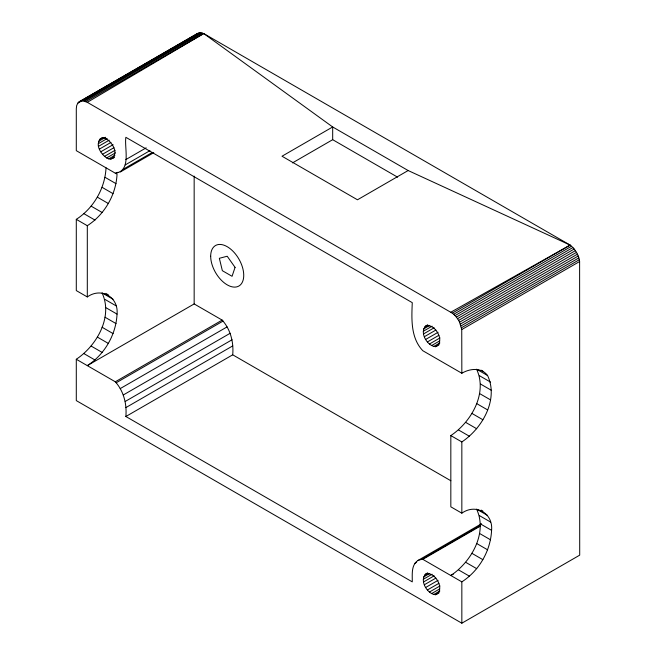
<?xml version="1.0" encoding="UTF-8"?>
<svg xmlns="http://www.w3.org/2000/svg" width="656" height="656" viewBox="0 0 656 656"><rect width="100%" height="100%" fill="white"/><g stroke="black" fill="none" stroke-linecap="round" stroke-linejoin="round"><path stroke-width="0.98" d="M450.844 480.75L232.716 354.814C233.815 342.407 230.609 329.484 222.163 320.103L194.16 303.933L87.305 365.63C104.607 354.502 116.063 334.658 117.047 314.109C118.72 297.02 101.27 286.951 87.305 296.938L76.293 290.583L76.293 219.35C93.595 208.223 105.05 188.379 106.034 167.829M87.305 296.938L87.305 225.705C104.607 214.578 116.063 194.734 117.047 174.193L76.293 150.659L76.293 108.683L76.67 105.608L77.769 103.181L79.515 101.557L197.39 33.505L200.957 32.808L203.737 33.554L570.13 245.09C575.271 249.026 578.772 255.094 579.617 261.514L579.707 555.148L461.84 623.2L76.293 400.603L76.293 359.267C96.662 345.737 113.332 316.889 102.049 292.879L113.062 299.243M461.84 513.172L450.828 506.817L450.828 435.584C471.197 422.054 487.867 393.206 476.584 369.197L487.597 375.56C498.88 399.57 482.209 428.417 461.84 441.939L461.84 513.172C475.805 503.185 493.255 513.254 491.582 530.343C490.598 550.892 479.142 570.736 461.84 581.864L461.84 623.2M453.476 573.967L450.828 575.501C471.197 561.971 487.867 533.123 476.584 509.113L487.597 515.477M98.326 143.664C100.598 129.117 116.317 145.32 114.849 153.209C112.578 167.756 96.85 151.552 98.326 143.664L107.158 138.564M115.308 173.184C131.708 171.019 124.189 147.895 125.862 137.309L412.271 302.662C411.574 319.07 410.582 337.848 422.825 350.73L461.84 373.256C469.786 368.467 481.52 367.163 487.597 375.56M425.703 325.934C435.354 323.088 445.67 342.055 435.674 346.696C426.613 346.22 417.979 330.214 427.474 324.909M425.703 573.967C435.354 571.122 445.67 590.097 435.674 594.73C426.613 594.254 417.979 578.248 427.474 572.95M481.496 523.767L417.913 560.478C410.976 565.201 412.386 574.615 412.271 581.864L125.862 416.503C126.969 404.096 123.754 391.173 115.308 381.792L76.293 359.267M196.439 34.21L197.39 33.505M87.305 102.328L203.737 33.554L332.682 126.969L408.139 170.535L570.13 245.09L452.263 313.142L87.305 102.328L83.091 100.86L79.515 101.557M78.572 102.254L198.473 33.03M77.769 103.181L80.426 101.639M81.803 100.852L199.67 32.8M83.091 100.86L200.957 32.808M84.46 101.114L202.327 33.062M85.87 101.606L203.737 33.554M99.433 139.531L102.959 137.498M98.605 141.36L105.673 137.276M98.605 146.296L109.199 140.179M99.433 149.076L110.913 142.45M100.745 151.807L113.103 144.673M102.451 154.316L113.931 147.682M104.443 156.415L115.046 150.298M106.584 157.973L115.415 152.873M108.724 158.883L114.907 155.316M110.716 159.08L114.251 157.046M112.43 158.555L114.193 157.53M125.862 159.564L146.173 147.838M125.206 164.943L149.929 150.675M116.227 173.274L117.99 172.257M123.279 169.207L152.422 152.381M120.22 172.044L153.775 152.668M292.494 162.893L332.682 139.687L397.61 177.177M408.139 170.535L357.471 199.793L282.006 156.226L332.682 126.969L332.682 139.687M115.308 381.792L222.163 320.103M116.227 382.76L223.073 321.071M120.22 388.598L227.066 326.909M123.279 394.978L230.133 333.289M125.206 401.464L232.06 339.767M125.862 407.606L232.716 345.909M125.862 416.503L232.716 354.814M424.391 327.147L427.925 325.114M423.563 328.976L429.746 325.401M423.284 331.28L432.115 326.18M452.263 313.142L453.673 314.281L571.54 246.23M453.673 314.281L455.043 315.602L572.909 247.55M423.563 333.912L434.165 327.795M455.043 315.602L456.33 317.086L574.197 249.034M424.391 336.692L435.871 330.058M456.33 317.086L457.527 318.701L575.394 250.649M425.703 339.423L438.069 332.289M457.527 318.701L458.61 320.423L576.485 252.371M461.84 373.256L461.742 329.566L459.561 322.219L577.428 254.175M427.417 341.924L438.897 335.298M460.364 324.064L578.231 256.02M429.409 344.031L440.004 337.914M461.004 325.925L578.871 257.882M461.463 327.77L579.33 259.719M431.55 345.589L439.495 341.005M461.742 329.566L579.617 261.514M433.682 346.499L439.864 342.932M435.674 346.696L439.208 344.654M414.854 563.315L416.617 562.299M417.913 560.478L421.906 559.248L480.192 525.595M421.906 559.248L422.825 559.338L480.225 526.194M424.391 575.189L427.925 573.147M423.563 577.009L429.746 573.442M423.284 579.314L432.115 574.221M423.563 581.946L434.165 575.829M424.391 584.726L435.871 578.1M425.703 587.456L438.069 580.322M427.417 589.965L438.897 583.34M429.409 592.065L440.004 585.947M431.55 593.623L439.495 589.039M433.682 594.533L439.864 590.966M435.674 594.73L439.208 592.696M450.828 312.199L570.13 245.09M481.176 370.197L482.873 371.173M479.552 375.765L490.565 382.12M480.569 384.063L491.582 390.427M105.017 177.309L116.038 183.664M479.552 393.543L490.565 399.898M102.049 187.304L113.062 193.668M476.584 403.538L487.597 409.902M97.326 197.144L108.338 203.508M471.853 413.378L482.873 419.742M91.168 206.164L102.18 212.519M465.694 422.398L476.715 428.753M83.993 213.733L95.005 220.096M458.519 429.967L469.54 436.33M76.293 219.35L87.305 225.705M450.828 435.584L461.84 441.939M105.796 293.388L108.338 294.856M481.176 510.114L482.873 511.09M105.017 299.448L116.038 305.811M479.552 515.682L490.565 522.045M106.034 307.754L117.047 314.109M480.569 523.988L491.582 530.343M105.017 317.225L116.038 323.588M479.552 533.459L490.565 539.822M102.049 327.221L113.062 333.584M476.584 543.455L487.597 549.818M97.326 337.069L108.338 343.424M471.853 553.303L482.873 559.658M91.168 346.081L102.18 352.436M465.694 562.315L476.715 568.67M83.993 353.65L95.005 360.013M458.519 569.884L469.54 576.247M422.825 559.338L461.84 581.864M458.61 320.423L459.561 322.219M194.16 176.111L194.16 303.933M235.061 267.361L232.06 276.299L222.351 270.69L219.35 258.292L227.206 256.234L235.061 267.361M210.683 256.234A23.37 13.489 60 0 0 235.471 287.074A23.37 13.489 60 0 0 235.471 254.02A23.37 13.489 60 0 0 210.683 256.234"/></g></svg>
